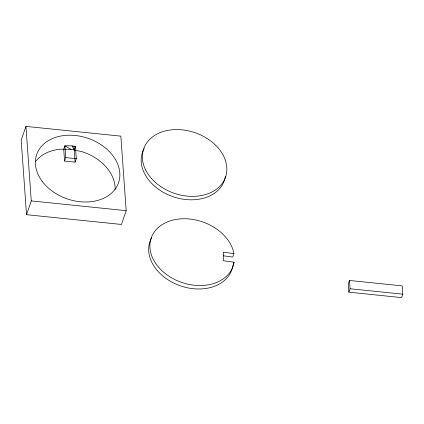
<?xml version="1.0" encoding="UTF-8"?>
<svg xmlns="http://www.w3.org/2000/svg" width="424" height="424" viewBox="0 0 424 424"><rect width="100%" height="100%" fill="white"/><g stroke="black" fill="none" stroke-linecap="round" stroke-linejoin="round"><path stroke-width="0.64" d="M25.944 126.389L21.2 140.169L26.526 214.687L121.434 224.45L126.182 210.67L120.856 136.152L25.944 126.389L31.27 200.907L26.526 214.687M64.565 161.067L65.752 157.622L64.909 145.808L72.165 145.867L75.43 146.566L76.299 158.709L75.112 162.148L64.565 161.067L63.722 149.253L64.909 145.808L70.978 149.312L81.965 151.66A43.301 32.028 19 0 1 115.095 189.729M75.43 146.566L74.242 150.011L72.165 145.867M151.718 237.62A43.301 32.028 19 0 0 180.444 285.856A43.301 32.028 19 0 0 232.877 265.657L234.059 262.218A43.301 32.028 19 0 1 169.807 276.755A43.301 32.028 19 0 1 169.022 221.275A43.301 32.028 19 0 1 233.937 253.626L232.755 257.071L223.432 255.789M349.482 280.46L348.295 283.905L348.888 292.184L401.613 297.611L402.8 294.166L402.206 285.887L349.482 280.46L350.07 288.744L348.888 292.184M70.978 149.312L60.118 149.222A43.301 32.028 19 0 0 35.372 161.767M65.752 157.622L76.299 158.709M31.27 200.907L126.182 210.67M350.07 288.744L402.8 294.166M233.937 253.626L223.379 252.174L223.501 260.76L234.059 262.218M73.972 146.222L75.112 162.148M225.367 176.485A43.301 32.028 19 0 1 172.939 196.678A43.301 32.028 19 0 1 144.213 148.448M151.373 178.372A43.301 32.028 19 0 0 223.814 180.942A43.301 32.028 19 0 0 178.631 129.601A43.301 32.028 19 0 0 151.373 178.372M42.013 181.059A43.301 32.028 19 0 0 115.116 189.215A43.301 32.028 19 0 0 75.721 135.537A43.301 32.028 19 0 0 42.013 181.059"/></g></svg>
